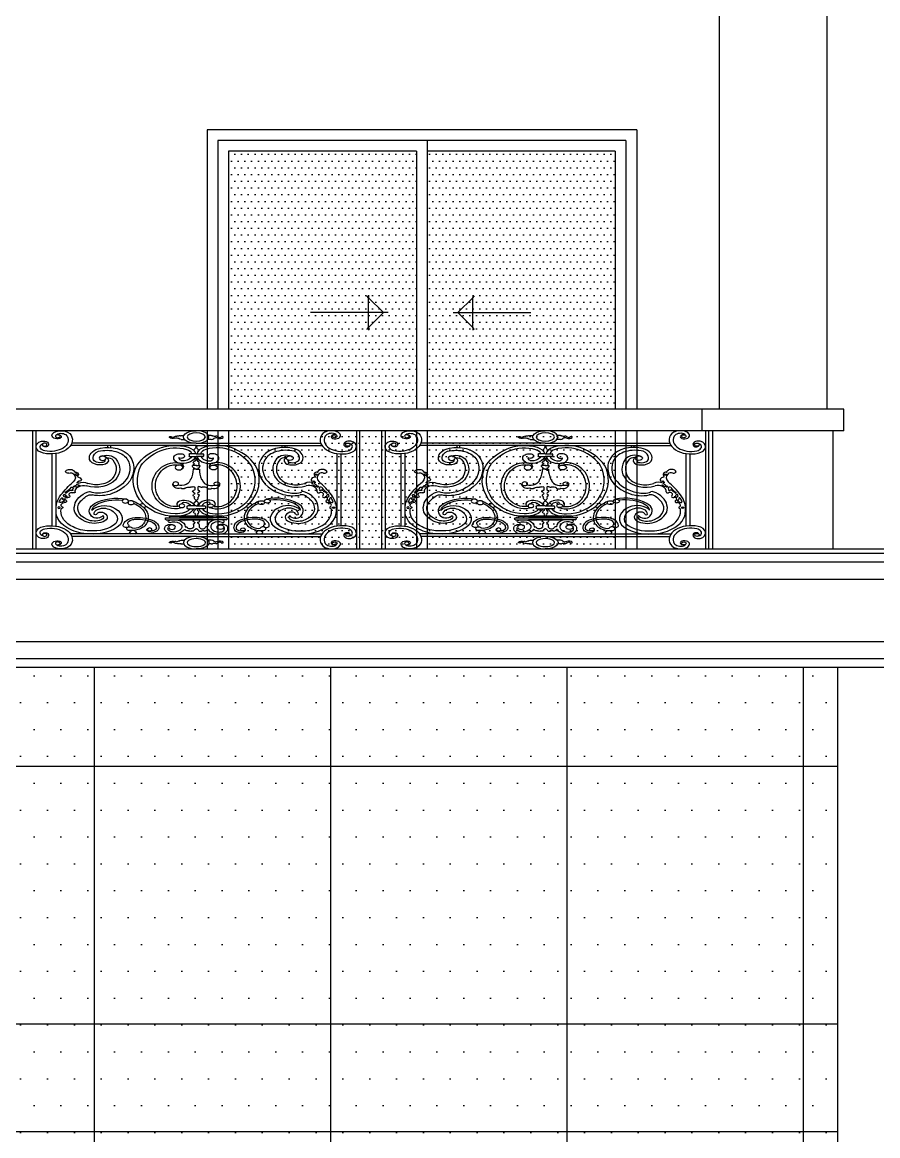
# Model space of a CAD drawing. Extents: x 185 to 567, y -69 to 170.
# Drawn here: x 310.02 to 314, y -44.82 to -39.64 of the extents above; entities that cross this region are included whole.
import ezdxf

# ---------------------------------------------------------------- set-up
doc = ezdxf.new("R2010")
doc.units = 0
doc.header["$LTSCALE"] = 0.25
doc.header["$MEASUREMENT"] = 0
doc.layers.get('0').update_dxf_attribs({"linetype": 'CONTINUOUS'})
for name, color, linetype in [('A-ELV 5', 51, 'CONTINUOUS'), ('A-ELV 6', 71, 'CONTINUOUS'), ('A-FerFroge', 156, 'CONTINUOUS'), ('A-GRC', 8, 'CONTINUOUS'), ('A-WIN', 3, 'CONTINUOUS'), ('A-WIN HAT', 125, 'CONTINUOUS')]:
    doc.layers.add(name, color=color, linetype=linetype)

# ---------------------------------------------------------------- blocks, each defined once
blk = doc.blocks.new('A$C50FD488D')
for p, q in [((0.2186, -0.0998), (0.2186, -0.6493)), ((1.1814, -0.0998), (1.1814, -0.6493)), ((0.209, -0.6483), (0.209, -0.1009)), ((0.6548, -0.123), (0.6628, -0.123)), ((0.7452, -0.123), (0.7372, -0.123)), ((1.191, -0.6483), (1.191, -0.1009)), ((0.7, -0.1578), (0.3264, -0.1578)), ((0.6548, -0.1403), (0.6647, -0.1403)), ((0.7, -0.1578), (1.0736, -0.1578)), ((0.7452, -0.1403), (0.7353, -0.1403)), ((0.7, -0.1694), (0.3225, -0.1694)), ((0.4338, -0.1694), (0.4338, -0.178)), ((0.4426, -0.1694), (0.4426, -0.1784)), ((0.7, -0.1694), (1.0775, -0.1694)), ((0.9574, -0.1694), (0.9574, -0.1784)), ((0.9662, -0.1694), (0.9662, -0.178)), ((0.2661, -0.2081), (0.2661, -0.5419)), ((0.2779, -0.2064), (0.2779, -0.5436)), ((0.6783, -0.2087), (0.6783, -0.2183)), ((0.7, -0.2072), (0.6798, -0.2072)), ((0.6798, -0.2197), (0.7, -0.2197)), ((0.7, -0.2072), (0.7202, -0.2072)), ((0.7202, -0.2197), (0.7, -0.2197)), ((0.7217, -0.2087), (0.7217, -0.2183)), ((1.1221, -0.2064), (1.1221, -0.5436)), ((1.1339, -0.2081), (1.1339, -0.5419)), ((0.7006, -0.2627), (0.6887, -0.2627)), ((0.6994, -0.2627), (0.7113, -0.2627)), ((0.5125, -0.2997), (0.5102, -0.2997)), ((0.5161, -0.2804), (0.5121, -0.2804)), ((0.7006, -0.2784), (0.6904, -0.2784)), ((0.695, -0.2742), (0.695, -0.2784)), ((0.6994, -0.2784), (0.7096, -0.2784)), ((0.705, -0.2742), (0.705, -0.2784)), ((0.8839, -0.2804), (0.8879, -0.2804)), ((0.8875, -0.2997), (0.8898, -0.2997)), ((0.6839, -0.3272), (0.6818, -0.3272)), ((0.7161, -0.3272), (0.7182, -0.3272)), ((0.6957, -0.3623), (0.6957, -0.3754)), ((0.7043, -0.3623), (0.7043, -0.3754)), ((0.6721, -0.4527), (0.6721, -0.4606)), ((0.7, -0.4498), (0.675, -0.4498)), ((0.675, -0.4635), (0.7, -0.4635)), ((0.7, -0.4498), (0.725, -0.4498)), ((0.725, -0.4635), (0.7, -0.4635)), ((0.7279, -0.4527), (0.7279, -0.4606)), ((0.6196, -0.4984), (0.7, -0.4984)), ((0.6196, -0.4984), (0.6196, -0.5051)), ((0.7, -0.4984), (0.6493, -0.4984)), ((0.7, -0.4984), (0.7507, -0.4984)), ((0.7804, -0.4984), (0.7, -0.4984)), ((0.7804, -0.4984), (0.7804, -0.5051)), ((0.6071, -0.508), (0.6071, -0.5113)), ((0.6101, -0.5051), (0.7, -0.5051)), ((0.6101, -0.5142), (0.7, -0.5142)), ((0.7, -0.5051), (0.6493, -0.5051)), ((0.7, -0.5142), (0.6493, -0.5142)), ((0.6904, -0.5142), (0.6904, -0.5216)), ((0.7, -0.5051), (0.7507, -0.5051)), ((0.7899, -0.5051), (0.7, -0.5051)), ((0.7, -0.5142), (0.7507, -0.5142)), ((0.7899, -0.5142), (0.7, -0.5142)), ((0.7096, -0.5142), (0.7096, -0.5216)), ((0.7929, -0.508), (0.7929, -0.5113)), ((0.6896, -0.5511), (0.6913, -0.5511)), ((0.6913, -0.5365), (0.6913, -0.5511)), ((0.7087, -0.5365), (0.7087, -0.5511)), ((0.7104, -0.5511), (0.7087, -0.5511)), ((0.7, -0.5806), (0.3225, -0.5806)), ((0.7, -0.5922), (0.3264, -0.5922)), ((0.7, -0.5806), (1.0775, -0.5806)), ((0.7, -0.5922), (1.0736, -0.5922)), ((0.6548, -0.6097), (0.6647, -0.6097)), ((0.6548, -0.627), (0.6628, -0.627)), ((0.7452, -0.6097), (0.7353, -0.6097)), ((0.7452, -0.627), (0.7372, -0.627))]:
    blk.add_line(p, q)
at = {"extrusion": (0, 0, -1)}
for centre, major_axis, ratio, start_param, end_param in [((0.2921, -0.1258), (-0.0261, 0), 0.986193, 0.359204, 1.773868), ((0.7, -0.1293), (-0.0381, 0), 0.770201, 4.712389, 7.853982), ((0.2823, -0.1222), (0.0157, 0), 0.986193, 1.044957, 3.500797), ((0.2921, -0.1258), (0.014, 0), 0.986193, 3.500797, 4.101526), ((0.2934, -0.1324), (0.0205, 0), 0.986193, 4.240292, 5.936586), ((0.2858, -0.128), (-0.00887, 0), 0.986193, 1.609909, 4.186549), ((0.2934, -0.1324), (-0.0326, 0), 0.986193, 1.693369, 2.794993), ((0.2625, -0.1436), (-0.0534, 0), 0.986193, 2.793121, 3.920657), ((0.2625, -0.1436), (-0.0655, 0), 0.986193, 2.793121, 3.920657), ((0.6222, -0.13), (-0.0028, 0), 0.986193, -0.347364, 2.45784), ((0.6295, -0.1254), (-0.0114, 0), 0.986193, 4.153001, 5.767627), ((0.6295, -0.1254), (-0.00588, 0), 0.986193, 3.689898, 5.767627), ((0.6391, -0.1312), (-0.00547, 0), 0.986193, 0.548305, 1.353902), ((0.6406, -0.1429), (0.00954, 0), 0.986193, 4.147409, 5.443922), ((0.64, -0.1359), (0.0103, 0), 0.986193, 4.517077, 4.873859), ((0.6413, -0.1028), (0.0235, 0), 0.986193, 1.128208, 1.558447), ((0.6548, -0.1317), (0.00879, 0), 0.986193, 4.310092, 4.712389), ((0.7, -0.1293), (-0.0273, 0.0003), 0.684091, 4.704331, 7.845923), ((0.2448, -0.173), (0.0261, 0), 0.986193, 2.925853, 4.340517), ((0.2516, -0.1742), (0.0205, 0), 0.986193, 1.904728, 3.601022), ((0.2448, -0.173), (0.014, 0), 0.986193, 3.739788, 4.340517), ((0.241, -0.1635), (0.0157, 0), 0.986193, 4.340517, 6.796357), ((0.2447, -0.165), (0.00696, 0), 0.986193, 3.141593, 9.424778), ((0.6371, -0.2594), (0.092, 0), 0.986193, 4.113809, 5.142554), ((0.645, -0.138), (-0.00206, 0.00206), 1, 1.523847, 1.779943), ((0.6548, -0.1317), (0.00879, 0), 0.986193, 1.570796, 2.558971), ((0.2516, -0.1742), (0.0326, 0), 0.986193, 1.904728, 3.006352), ((0.247, -0.1668), (0.00887, 0), 0.986193, 0.513172, 3.089812), ((0.2625, -0.1436), (-0.0655, 0), 0.986193, 3.920657, 5.048192), ((0.2625, -0.1436), (-0.0534, 0), 0.986193, 3.920657, 5.048192), ((0.4243, -0.2245), (0.045, 0), 0.986193, 3.136144, 4.437415), ((0.4243, -0.2245), (0.0343, 0), 0.986193, 3.117833, 4.149148), ((0.4308, -0.257), (-0.0667, 0), 0.986193, 1.189802, 2.81634), ((0.4353, -0.2481), (-0.0711, 0), 0.986193, 1.239292, 2.685863), ((0.683, -0.3257), (-0.1734, 0), 0.986193, 0.307207, 0.972216), ((0.683, -0.3257), (0.1621, 0), 0.986193, 3.544055, 4.113809), ((0.6371, -0.2594), (0.0807, 0), 0.986193, 4.113809, 5.142554), ((0.6588, -0.2128), (-0.0287, 0), 0.986193, 2.000961, 2.94312), ((0.6588, -0.2128), (-0.04, 0), 0.986193, 2.000961, 2.99964), ((0.7044, -0.1907), (0.0109, 0), 0.986193, 2.526413, 3.810715), ((0.6844, -0.1751), (-0.0145, 0), 0.986193, 2.72718, 3.810715), ((0.411, -0.2282), (0.0318, 0), 0.986193, 1.02315, 3.250179), ((0.411, -0.2282), (0.0212, 0), 0.986193, 1.359839, 3.277918), ((0.419, -0.2277), (0.0104, 0), 0.986193, 3.141593, 9.424778), ((0.4306, -0.2453), (0.0316, 0), 0.986193, 4.08399, 5.814843), ((0.4148, -0.2381), (-0.0213, 0), 0.986193, 1.766722, 4.073893), ((0.4306, -0.2453), (0.021, 0), 0.986193, -1.540418, -0.468342), ((0.3646, -0.2783), (-0.1056, 0), 0.986193, 2.67325, 3.643635), ((0.3935, -0.2713), (0.119, 0), 0.986193, -0.478494, 0.140238), ((0.6575, -0.2273), (0.0253, 0), 0.986193, 1.662425, 3.379143), ((0.6513, -0.2258), (-0.0189, 0), 0.986193, 0.23755, 1.917148), ((0.6618, -0.2272), (0.0138, 0), 0.986193, 1.325993, 3.162944), ((0.6541, -0.2182), (-0.0107, 0), 0.986193, 1.917148, 5.316293), ((0.6588, -0.2128), (0.04, 0), 0.986193, 0.177072, 1.662425), ((0.6588, -0.2128), (-0.0287, 0), 0.986193, 3.389621, 4.490786), ((0.6798, -0.2087), (0.00147, 0), 0.986193, 3.141593, 4.712389), ((0.6798, -0.2183), (0.00147, 0), 0.986193, 1.570796, 3.141593), ((0.6833, -0.2323), (0.0155, 0), 0.986193, -0.501731, 0.918989), ((0.4148, -0.2381), (0.0107, 0), 0.986193, -0.207114, 1.517375), ((0.3646, -0.2783), (0.0949, 0), 0.986193, -0.468342, 0.502042), ((0.3738, -0.2759), (-0.1269, 0), 0.986193, 2.81634, 3.559374), ((0.6372, -0.3587), (0, 0.1102), 0.634622, -1.455899, 0.198074), ((0.6441, -0.2665), (-0.0174, 0), 0.986193, 1.67343, 3.999532), ((0.7013, -0.2633), (-0.0127, 0), 0.986193, -1.050198, 0.054521), ((0.6956, -0.2483), (0.00484, 0), 0.986193, 2.222604, 4.060581), ((0.6951, -0.2595), (0.00403, 0), 0.986193, 2.222604, 4.060581), ((0.691, -0.2542), (0.00273, 0), 0.986193, -0.918989, 0.918989), ((0.3143, -0.2907), (-0.0071, 0), 0.986193, 4.239124, 6.908824), ((0.3209, -0.2953), (0.0152, 0), 0.986193, 3.767232, 5.474069), ((0.3224, -0.3063), (-0.0107, 0), 0.986193, 1.097531, 2.553849), ((0.3036, -0.3187), (0.0334, 0), 0.986193, -0.587743, 0.619356), ((0.2998, -0.3171), (0.0457, 0), 0.986193, -0.809116, -0.712984), ((0.3358, -0.2921), (0.00146, 0), 0.986193, 1.387681, 3.665061), ((0.3315, -0.2897), (-0.00351, 0), 0.986193, 2.51217, 3.665061), ((0.3376, -0.3017), (-0.00841, 0), 0.986193, 1.387681, 2.785357), ((0.332, -0.3037), (-0.0144, 0), 0.986193, 2.785357, 3.792328), ((0.3821, -0.2825), (0.1293, 0), 0.986193, 0.040903, 1.04538), ((0.6364, -0.3304), (0, 0.168), 0.749863, 2.987054, 5.054443), ((0.5118, -0.2802), (0.1786, 0), 0.986193, -0.010351, 0.269948), ((0.3445, -0.3136), (0.00147, 0), 0.986193, 1.906583, 3.426498), ((0.3456, -0.3139), (-0.00182, 0.00182), 1, 5.778964, 6.141834), ((0.3386, -0.3303), (0.0165, 0), 0.986193, -1.23501, -0.133651), ((0.3487, -0.3289), (-0.00629, 0), 0.986193, 3.007942, 4.929364), ((0.3985, -0.2966), (0.0669, 0), 0.986193, 0.502042, 2.015089), ((0.4005, -0.2989), (0.0534, 0), 0.986193, 0.481174, 2.075535), ((0.3828, -0.2799), (-0.117, 0), 0.986193, 3.559374, 4.361123), ((0.6534, -0.327), (0.0285, 0), 0.986193, 0.005829, 1.918893), ((0.6936, -0.5929), (-0.4456, 0), 0.986193, 0.456975, 0.619356), ((0.2462, -0.3282), (0.0854, 0), 0.986193, 0.444529, 0.783696), ((0.3269, -0.3661), (-0.00411, 0), 0.986193, 0.444529, 3.917405), ((0.3359, -0.3583), (0.00328, 0), 0.986193, 1.056125, 3.391753), ((0.3327, -0.3493), (-0.0083, 0), 0.986193, 3.078791, 4.711877), ((0.3629, -0.3816), (-0.0264, 0), 0.986193, -0.122631, 0.984654), ((0.341, -0.3672), (-0.00708, 0), 0.986193, 1.056125, 1.960136), ((0.3461, -0.3481), (0.00514, 0), 0.986193, 1.224743, 3.000432), ((0.3437, -0.3407), (0.00156, 0), 0.986193, 2.393715, 4.557851), ((0.3389, -0.3451), (-0.00499, 0), 0.986193, 2.393715, 2.865382), ((0.3431, -0.3375), (0.00181, 0), 0.986193, -0.253663, 1.416259), ((0.3451, -0.3434), (-0.00147, 0), 0.986193, 4.095125, 6.006974), ((0.3617, -0.373), (-0.0219, 0), 0.986193, 0.60362, 0.944428), ((0.3466, -0.3366), (-0.00175, 0), 0.986193, -0.253663, 2.002078), ((0.36, -0.3641), (0.0243, 0), 0.986193, 4.095125, 5.362212), ((0.3483, -0.3542), (-0.00144, 0), 0.986193, 1.218517, 4.325141), ((0.3617, -0.373), (0.0189, 0), 0.986193, 3.923198, 5.156681), ((0.6372, -0.3581), (0, 0.1052), 0.664345, 2.792693, 4.826957), ((0.6481, -0.3501), (-0.0189, 0), 0.986193, 4.424307, 6.467477), ((0.6382, -0.3467), (0.00867, 0), 0.986193, 3.141593, 9.424778), ((0.6777, -0.3759), (0.014, 0), 0.986193, 3.787884, 5.054616), ((0.6841, -0.3565), (-0.0067, 0), 0.986193, 3.987504, 4.964118), ((0.6917, -0.365), (-0.00484, 0), 0.986193, 0.845912, 2.529622), ((0.4242, -0.4623), (0.1454, 0), 0.986193, 3.070847, 3.598568), ((0.3086, -0.4016), (-0.00766, 0), 0.986193, -0.544841, 0.757911), ((0.3031, -0.4013), (-0.00496, 0), 0.986193, 1.545099, 3.312198), ((0.3085, -0.3882), (-0.00191, 0), 0.986193, 3.7565, 6.59316), ((0.3271, -0.4011), (0.0209, 0), 0.986193, 3.756501, 4.081862), ((0.3066, -0.3735), (0.0138, 0), 0.986193, 0.400155, 0.940269), ((0.3302, -0.3967), (-0.0121, 0), 0.986193, -0.557759, 0.436551), ((0.3256, -0.3946), (0.00706, 0), 0.986193, 3.578144, 5.326019), ((0.3231, -0.3804), (-0.00404, 0), 0.986193, 0.400155, 2.512824), ((0.3279, -0.3769), (0.00194, 0), 0.986193, -0.597423, 2.512824), ((0.3343, -0.3726), (-0.00575, 0), 0.986193, -0.597423, 0.701205), ((0.3323, -0.3853), (0.00445, 0), 0.986193, -0.122631, 2.184426), ((0.4137, -0.4531), (-0.0791, 0), 0.986193, 0.094175, 1.069333), ((0.4591, -0.4875), (0.1219, 0), 0.986193, 3.626248, 3.961743), ((0.3793, -0.3901), (0.00656, 0), 0.986193, 4.127294, 5.247131), ((0.3829, -0.4142), (-0.0164, 0), 0.986193, 1.131987, 1.889406), ((0.4068, -0.3443), (0.0474, 0), 0.986193, 1.219531, 2.105538), ((0.4107, -0.3311), (-0.0723, 0), 0.986193, 4.186973, 5.030999), ((0.6599, -0.3629), (-0.00819, 0), 0.986193, 3.762001, 5.60071), ((0.6934, -0.3825), (0.00433, 0), 0.986193, 1.875147, 4.408038), ((0.6963, -0.4005), (-0.00587, 0), 0.986193, -0.780965, 0.780965), ((0.6904, -0.3729), (-0.00589, 0), 0.986193, 3.583441, 4.408038), ((0.6906, -0.3915), (0.00524, 0), 0.986193, -1.266445, 1.266445), ((0.4249, -0.4637), (-0.1398, 0), 0.986193, 0.223137, 0.363351), ((0.2922, -0.4288), (-0.00571, 0), 0.986193, 3.508652, 5.408534), ((0.3069, -0.4463), (0.0127, 0), 0.986193, 2.444401, 4.409658), ((0.2968, -0.4152), (-0.00258, 0), 0.986193, 0.190764, 3.677531), ((0.3022, -0.4326), (-0.00495, 0), 0.986193, 0.367059, 1.782679), ((0.3022, -0.4183), (-0.00375, 0), 0.986193, -1.206139, 0.535939), ((0.2993, -0.4259), (-0.00441, 0), 0.986193, 1.935454, 3.61259), ((0.3074, -0.4023), (-0.00629, 0), 0.986193, 3.685922, 5.738345), ((0.3044, -0.4283), (-0.00631, 0), 0.986193, 2.192956, 4.91313), ((0.3122, -0.4176), (0.00705, 0), 0.986193, 2.192956, 4.9735), ((0.3112, -0.4027), (0.00326, 0), 0.986193, 1.079241, 3.312198), ((0.3154, -0.4058), (-0.00536, 0), 0.986193, 2.583833, 4.9735), ((0.4093, -0.4607), (0.0653, 0), 0.986193, 2.176291, 3.613177), ((0.46, -0.5116), (-0.0986, 0), 0.986193, 0.847252, 1.876614), ((0.46, -0.5116), (-0.091, 0), 0.986193, 0.847252, 1.775558), ((0.4869, -0.4275), (0.00925, 0), 0.986193, 3.141593, 9.424778), ((0.5044, -0.435), (0.00925, 0), 0.986193, 3.141593, 9.424778), ((0.46, -0.5116), (0.0986, 0), 0.986193, -1.051426, -0.604473), ((0.6613, -0.4415), (-0.0187, 0), 0.986193, -0.611101, 1.440214), ((0.6625, -0.4377), (0.00464, 0), 0.986193, 1.87872, 4.710272), ((0.6629, -0.4536), (0.031, 0), 0.986193, 4.581806, 6.159658), ((0.6628, -0.4536), (0.0208, 0), 0.986193, 4.699759, 6.096997), ((0.6868, -0.4098), (0.00756, 0), 0.986193, -0.780965, -0.059676), ((0.7035, -0.4388), (-0.0108, 0), 0.986193, -0.769176, 0.965496), ((0.706, -0.4126), (0.0121, 0), 0.986193, 2.301082, 3.417667), ((0.6942, -0.4256), (0.0055, 0), 0.986193, -0.84051, 0.965496), ((0.2876, -0.4578), (0.0038, 0), 0.986193, 3.141593, 9.424778), ((0.3217, -0.4709), (0.028, 0), 0.986193, 3.087824, 3.501086), ((0.2959, -0.4577), (0.00362, 0), 0.986193, -1.200664, 1.691177), ((0.4093, -0.4607), (0.0759, 0), 0.986193, 2.176291, 3.342001), ((0.4259, -0.4735), (-0.0471, 0), 0.986193, -0.551208, 0.847252), ((0.4259, -0.4735), (0.0395, 0), 0.986193, 3.247905, 3.988844), ((0.4246, -0.4926), (-0.0447, 0), 0.986193, 0.555033, 2.128552), ((0.4208, -0.4878), (-0.0279, 0), 0.986193, 0.006108, 1.81447), ((0.4116, -0.5096), (-0.0517, 0), 0.986193, 1.883649, 3.597263), ((0.4116, -0.5096), (0.0662, 0), 0.986193, -0.984044, 0.45567), ((0.46, -0.5116), (0.091, 0), 0.986193, -0.95037, -0.604473), ((0.5419, -0.4474), (-0.00969, 0), 0.986193, 0.203134, 1.344916), ((0.4724, -0.5031), (-0.0759, 0), 0.986193, 2.537119, 3.56788), ((0.4724, -0.5031), (0.0836, 0), 0.986193, -0.604473, 0.213243), ((0.5419, -0.4474), (0.00969, 0), 0.986193, 0.579329, 1.596479), ((0.6447, -0.4482), (0.0501, 0), 0.986193, 0.31332, 1.348449), ((0.6504, -0.4512), (0.0333, 0), 0.986193, 0.38402, 1.030313), ((0.675, -0.4527), (0.00294, 0), 0.986193, 3.141593, 4.712389), ((0.675, -0.4606), (-0.00294, 0), 0.986193, 4.712389, 6.283185), ((0.689, -0.4676), (0.0079, 0), 0.986193, -0.546224, 0.81588), ((0.6938, -0.4481), (0.00262, 0), 0.986193, -0.769176, 0.769176), ((0.3853, -0.4756), (0.1062, 0), 0.986193, 2.22596, 3.172079), ((0.3854, -0.4756), (0.0917, 0), 0.986193, 2.216856, 3.176603), ((0.4021, -0.4879), (-0.0193, 0), 0.986193, 3.502327, 5.731977), ((0.3972, -0.4873), (0.00434, 0), 0.986193, -0.037495, 3.068222), ((0.4143, -0.4918), (0.0135, 0), 0.986193, 3.494217, 5.041103), ((0.4067, -0.5019), (0.0153, 0), 0.986193, -0.500246, 1.018559), ((0.4067, -0.5019), (-0.026, 0), 0.986193, 2.049556, 4.160152), ((0.6997, -0.4788), (-0.00775, 0), 0.986193, -0.81588, 0.81588), ((0.6877, -0.4914), (0.00973, 0), 0.986193, -0.81588, 0.81588), ((0.3943, -0.4821), (0.0496, 0), 0.986193, 1.018559, 2.176291), ((0.3943, -0.4821), (0.0389, 0), 0.986193, 1.018559, 2.176291), ((0.3915, -0.4865), (-0.081, 0), 0.986193, 3.748469, 4.870759), ((0.5195, -0.5424), (-0.0388, 0), 0.986193, -0.010266, 1.508225), ((0.5144, -0.5326), (-0.02, 0), 0.986193, -0.153938, 1.183318), ((0.5198, -0.5432), (-0.0319, 0), 0.986193, 1.15152, 1.500262), ((0.5243, -0.5808), (-0.0781, 0), 0.986193, 1.477321, 2.262749), ((0.5243, -0.5808), (-0.0704, 0), 0.986193, 1.477321, 2.262749), ((0.4992, -0.5119), (-0.0556, 0), 0.986193, 3.300043, 4.143488), ((0.4992, -0.5119), (-0.0479, 0), 0.986193, 3.629804, 4.033873), ((0.5501, -0.55), (0.0298, 0), 0.986193, -0.875887, -0.023874), ((0.5501, -0.55), (-0.0375, 0), 0.986193, 2.265705, 3.10214), ((0.6101, -0.508), (0.00294, 0), 0.986193, 3.141593, 4.712389), ((0.6101, -0.5113), (-0.00294, 0), 0.986193, 4.712389, 6.283185), ((0.6209, -0.5218), (-0.00525, 0), 0.986193, 4.527174, 6.98995), ((0.6335, -0.5468), (0.0332, 0), 0.986193, 4.187766, 6.285251), ((0.6335, -0.5468), (-0.0233, 0), 0.986193, 1.046173, 3.586786), ((0.695, -0.5214), (0.00463, 0), 0.986193, 1.620238, 3.108149), ((0.6976, -0.5357), (-0.00637, 0), 0.986193, -0.119702, 1.112412), ((0.6938, -0.528), (-0.00233, 0), 0.986193, 2.029181, 4.254004), ((0.2516, -0.5758), (-0.0326, 0), 0.986193, 0.13524, 1.236864), ((0.2516, -0.5758), (0.0205, 0), 0.986193, 2.682163, 4.378457), ((0.2625, -0.6064), (0.0655, 0), 0.986193, 4.376586, 5.504121), ((0.2625, -0.6064), (0.0534, 0), 0.986193, 4.376586, 5.504121), ((0.2625, -0.6064), (-0.0655, 0), 0.986193, 2.362528, 3.490064), ((0.3775, -0.4944), (-0.0865, 0), 0.986193, 4.712389, 5.430246), ((0.3775, -0.4944), (-0.072, 0), 0.986193, 4.695569, 5.430246), ((0.3915, -0.4868), (0.0953, 0), 0.986193, 0.581027, 1.717764), ((0.4892, -0.5422), (-0.00856, 0), 0.986193, 2.258777, 6.210372), ((0.4995, -0.5557), (-0.00856, 0), 0.986193, -1.220497, 2.8792), ((0.5067, -0.5257), (0.0397, 0), 0.986193, 0.971295, 1.828835), ((0.4978, -0.5619), (0.0086, 0), 0.986193, 0.273969, 1.011735), ((0.5138, -0.5305), (-0.0241, 0), 0.986193, 4.01445, 4.96415), ((0.5225, -0.5619), (-0.0086, 0), 0.986193, -1.011735, -0.273969), ((0.5604, -0.5612), (0.00859, 0), 0.986193, 2.449744, 4.261139), ((0.56, -0.5594), (0.00684, 0), 0.986193, 3.141593, 9.424778), ((0.5677, -0.5552), (-0.0181, 0), 0.986193, 4.232351, 5.591336), ((0.5677, -0.5552), (0.0104, 0), 0.986193, 1.090758, 1.92466), ((0.566, -0.5518), (-0.0143, 0), 0.986193, 2.957403, 4.232351), ((0.566, -0.5518), (0.0219, 0), 0.986193, -0.154706, 1.090758), ((0.6303, -0.5559), (0.0253, 0), 0.986193, 1.521268, 3.60072), ((0.6223, -0.5518), (-0.0163, 0), 0.986193, 0.44789, 2.354725), ((0.6309, -0.5559), (0.0159, 0), 0.986193, 1.544729, 3.589483), ((0.6306, -0.5454), (-0.0265, 0), 0.986193, 3.586786, 4.686322), ((0.6319, -0.5465), (0.0348, 0), 0.986193, 0.432203, 1.57951), ((0.6335, -0.5468), (0.0233, 0.0233), 1, 1.165751, 1.225211), ((0.6629, -0.5649), (0.00605, 0), 0.986193, -1.339211, -0.50515), ((0.6682, -0.5516), (-0.00509, 0), 0.986193, 1.277223, 2.908786), ((0.675, -0.5583), (0.00781, 0), 0.986193, 1.353928, 2.636442), ((0.6815, -0.5485), (0.00856, 0), 0.986193, 0.31267, 2.908786), ((0.6789, -0.5753), (0.00989, 0), 0.986193, 4.495521, 5.311814), ((0.6873, -0.5607), (-0.00726, 0), 0.986193, 3.205723, 5.116798), ((0.6979, -0.5614), (0.00336, 0), 0.986193, 3.205723, 4.562542), ((0.6971, -0.5559), (-0.00221, 0), 0.986193, 3.148587, 4.562542), ((0.7005, -0.5558), (0.000869, 0.000869), 1, 3.843332, 5.068991), ((0.2448, -0.577), (-0.0261, 0), 0.986193, -1.198924, 0.21574), ((0.2448, -0.577), (-0.014, 0), 0.986193, -1.198924, -0.598195), ((0.241, -0.5865), (-0.0157, 0), 0.986193, 2.628421, 5.084261), ((0.2447, -0.585), (0.00696, 0), 0.986193, 3.141593, 9.424778), ((0.247, -0.5832), (-0.00887, 0), 0.986193, 0.05178, 2.628421), ((0.2625, -0.6064), (0.0534, 0), 0.986193, -0.779064, 0.348471), ((0.5049, -0.5732), (0.00492, 0), 0.986193, 2.129858, 4.153328), ((0.5001, -0.5809), (-0.00425, 0), 0.986193, 2.129858, 3.088852), ((0.5201, -0.5809), (-0.00425, 0), 0.986193, 0.05274, 1.011735), ((0.5153, -0.5732), (-0.00492, 0), 0.986193, 2.129858, 4.153328), ((0.7, -0.6207), (-0.0381, 0), 0.770201, 7.853982, 10.995574), ((0.2823, -0.6278), (-0.0157, 0), 0.986193, -0.359204, 2.096636), ((0.2921, -0.6242), (0.0261, 0), 0.986193, 1.367724, 2.782388), ((0.284, -0.6242), (0.00696, 0), 0.986193, 3.141593, 9.424778), ((0.2921, -0.6242), (-0.014, 0), 0.986193, -0.959933, -0.359204), ((0.2934, -0.6176), (-0.0205, 0), 0.986193, 3.488192, 5.184486), ((0.2858, -0.622), (0.00887, 0), 0.986193, -1.044957, 1.531684), ((0.2934, -0.6176), (0.0326, 0), 0.986193, 0.3466, 1.448224), ((0.6222, -0.62), (0.0028, 0), 0.986193, 0.683753, 3.488957), ((0.6295, -0.6246), (0.0114, 0), 0.986193, 3.657151, 5.271777), ((0.6295, -0.6246), (0.00588, 0), 0.986193, 3.657151, 5.73488), ((0.6391, -0.6188), (0.00547, 0), 0.986193, 1.78769, 2.593288), ((0.6406, -0.6071), (0.00954, 0), 0.986193, 0.839263, 2.135776), ((0.64, -0.6141), (0.0103, 0), 0.986193, 1.409326, 1.766108), ((0.6413, -0.6472), (0.0235, 0), 0.986193, -1.558447, -1.128208), ((0.645, -0.612), (0.00206, 0.00206), 1, 1.36165, 1.617745), ((0.6548, -0.6183), (-0.00879, 0), 0.986193, 0.582622, 1.570796), ((0.6548, -0.6183), (0.00879, 0), 0.986193, 1.570796, 1.973093), ((0.7, -0.6207), (-0.0273, 0.0003), 0.684091, 1.562738, 4.704331)]:
    blk.add_ellipse(centre, major_axis=major_axis, ratio=ratio, start_param=start_param, end_param=end_param, dxfattribs=at)
for centre, major_axis, ratio, start_param, end_param in [((0.7, -0.1293), (0.0381, 0), 0.770201, 4.712389, 7.853982), ((1.1079, -0.1258), (0.0261, 0), 0.986193, 0.359204, 1.773868), ((0.7, -0.1293), (0.0273, 0.0003), 0.684091, 4.704331, 7.845923), ((0.7452, -0.1317), (-0.00879, 0), 0.986193, 4.310092, 4.712389), ((0.7587, -0.1028), (-0.0235, 0), 0.986193, 1.128208, 1.558447), ((0.7594, -0.1429), (-0.00954, 0), 0.986193, 4.147409, 5.443922), ((0.76, -0.1359), (-0.0103, 0), 0.986193, 4.517077, 4.873859), ((0.7609, -0.1312), (0.00547, 0), 0.986193, 0.548305, 1.353902), ((0.7705, -0.1254), (0.0114, 0), 0.986193, 4.153001, 5.767627), ((0.7705, -0.1254), (0.00588, 0), 0.986193, 3.689898, 5.767627), ((0.7778, -0.13), (0.0028, 0), 0.986193, -0.347364, 2.45784), ((1.1375, -0.1436), (0.0655, 0), 0.986193, 2.793121, 3.920657), ((1.1066, -0.1324), (0.0326, 0), 0.986193, 1.693369, 2.794993), ((1.1375, -0.1436), (0.0534, 0), 0.986193, 2.793121, 3.920657), ((1.1066, -0.1324), (-0.0205, 0), 0.986193, 4.240292, 5.936586), ((1.1142, -0.128), (0.00887, 0), 0.986193, 1.609909, 4.186549), ((1.1177, -0.1222), (-0.0157, 0), 0.986193, 1.044957, 3.500797), ((1.1079, -0.1258), (-0.014, 0), 0.986193, 3.500797, 4.101526), ((0.7629, -0.2594), (-0.092, 0), 0.986193, 4.113809, 5.142554), ((0.7452, -0.1317), (-0.00879, 0), 0.986193, 1.570796, 2.558971), ((0.755, -0.138), (0.00206, 0.00206), 1, 1.523847, 1.779943), ((1.159, -0.1635), (-0.0157, 0), 0.986193, 4.340517, 6.796357), ((1.1553, -0.165), (-0.00696, 0), 0.986193, 3.141593, 9.424778), ((1.1484, -0.1742), (-0.0205, 0), 0.986193, 1.904728, 3.601022), ((1.1552, -0.173), (-0.014, 0), 0.986193, 3.739788, 4.340517), ((1.1552, -0.173), (-0.0261, 0), 0.986193, 2.925853, 4.340517), ((0.7156, -0.1751), (0.0145, 0), 0.986193, 2.72718, 3.810715), ((0.7412, -0.2128), (0.04, 0), 0.986193, 2.000961, 2.99964), ((0.6956, -0.1907), (-0.0109, 0), 0.986193, 2.526413, 3.810715), ((0.7412, -0.2128), (0.0287, 0), 0.986193, 2.000961, 2.94312), ((0.7629, -0.2594), (-0.0807, 0), 0.986193, 4.113809, 5.142554), ((0.717, -0.3257), (-0.1621, 0), 0.986193, 3.544055, 4.113809), ((0.717, -0.3257), (0.1734, 0), 0.986193, 0.307207, 0.972216), ((0.9647, -0.2481), (0.0711, 0), 0.986193, 1.239292, 2.685863), ((0.9692, -0.257), (0.0667, 0), 0.986193, 1.189802, 2.81634), ((0.9757, -0.2245), (-0.045, 0), 0.986193, 3.136144, 4.437415), ((0.9757, -0.2245), (-0.0343, 0), 0.986193, 3.117833, 4.149148), ((1.1375, -0.1436), (0.0655, 0), 0.986193, 3.920657, 5.048192), ((1.1375, -0.1436), (0.0534, 0), 0.986193, 3.920657, 5.048192), ((1.153, -0.1668), (-0.00887, 0), 0.986193, 0.513172, 3.089812), ((1.1484, -0.1742), (-0.0326, 0), 0.986193, 1.904728, 3.006352), ((0.7167, -0.2323), (-0.0155, 0), 0.986193, -0.501731, 0.918989), ((0.7412, -0.2128), (-0.04, 0), 0.986193, 0.177072, 1.662425), ((0.7412, -0.2128), (0.0287, 0), 0.986193, 3.389621, 4.490786), ((0.7202, -0.2087), (-0.00147, 0), 0.986193, 3.141593, 4.712389), ((0.7202, -0.2183), (-0.00147, 0), 0.986193, 1.570796, 3.141593), ((0.7459, -0.2182), (0.0107, 0), 0.986193, 1.917148, 5.316293), ((0.7382, -0.2272), (-0.0138, 0), 0.986193, 1.325993, 3.162944), ((0.7487, -0.2258), (0.0189, 0), 0.986193, 0.23755, 1.917148), ((0.7425, -0.2273), (-0.0253, 0), 0.986193, 1.662425, 3.379143), ((1.0065, -0.2713), (-0.119, 0), 0.986193, -0.478494, 0.140238), ((1.0354, -0.2783), (0.1056, 0), 0.986193, 2.67325, 3.643635), ((0.9694, -0.2453), (-0.0316, 0), 0.986193, 4.08399, 5.814843), ((0.9694, -0.2453), (-0.021, 0), 0.986193, -1.540418, -0.468342), ((0.9852, -0.2381), (0.0213, 0), 0.986193, 1.766722, 4.073893), ((0.981, -0.2277), (-0.0104, 0), 0.986193, 3.141593, 9.424778), ((0.989, -0.2282), (-0.0318, 0), 0.986193, 1.02315, 3.250179), ((0.989, -0.2282), (-0.0212, 0), 0.986193, 1.359839, 3.277918), ((0.6987, -0.2633), (0.0127, 0), 0.986193, -1.050198, 0.054521), ((0.709, -0.2542), (-0.00273, 0), 0.986193, -0.918989, 0.918989), ((0.7044, -0.2483), (-0.00484, 0), 0.986193, 2.222604, 4.060581), ((0.7049, -0.2595), (-0.00403, 0), 0.986193, 2.222604, 4.060581), ((0.7559, -0.2665), (0.0174, 0), 0.986193, 1.67343, 3.999532), ((0.7628, -0.3587), (0, 0.1102), 0.634622, -1.455899, 0.198074), ((1.0262, -0.2759), (0.1269, 0), 0.986193, 2.81634, 3.559374), ((1.0354, -0.2783), (-0.0949, 0), 0.986193, -0.468342, 0.502042), ((0.9852, -0.2381), (-0.0107, 0), 0.986193, -0.207114, 1.517375), ((0.8882, -0.2802), (-0.1786, 0), 0.986193, -0.010351, 0.269948), ((0.7636, -0.3304), (0, 0.168), 0.749863, 2.987054, 5.054443), ((1.0179, -0.2825), (-0.1293, 0), 0.986193, 0.040903, 1.04538), ((1.068, -0.3037), (0.0144, 0), 0.986193, 2.785357, 3.792328), ((1.0624, -0.3017), (0.00841, 0), 0.986193, 1.387681, 2.785357), ((1.0964, -0.3187), (-0.0334, 0), 0.986193, -0.587743, 0.619356), ((1.0642, -0.2921), (-0.00146, 0), 0.986193, 1.387681, 3.665061), ((1.0685, -0.2897), (0.00351, 0), 0.986193, 2.51217, 3.665061), ((1.1002, -0.3171), (-0.0457, 0), 0.986193, -0.809116, -0.712984), ((1.0791, -0.2953), (-0.0152, 0), 0.986193, 3.767232, 5.474069), ((1.0776, -0.3063), (0.0107, 0), 0.986193, 1.097531, 2.553849), ((1.0857, -0.2907), (0.0071, 0), 0.986193, 4.239124, 6.908824), ((0.7466, -0.327), (-0.0285, 0), 0.986193, 0.005829, 1.918893), ((1.0172, -0.2799), (0.117, 0), 0.986193, 3.559374, 4.361123), ((1.0015, -0.2966), (-0.0669, 0), 0.986193, 0.502042, 2.015089), ((0.9995, -0.2989), (-0.0534, 0), 0.986193, 0.481174, 2.075535), ((1.0513, -0.3289), (0.00629, 0), 0.986193, 3.007942, 4.929364), ((1.0614, -0.3303), (-0.0165, 0), 0.986193, -1.23501, -0.133651), ((1.0555, -0.3136), (-0.00147, 0), 0.986193, 1.906583, 3.426498), ((1.0544, -0.3139), (0.00182, 0.00182), 1, 5.778964, 6.141834), ((0.7083, -0.365), (0.00484, 0), 0.986193, 0.845912, 2.529622), ((0.7159, -0.3565), (0.0067, 0), 0.986193, 3.987504, 4.964118), ((0.7223, -0.3759), (-0.014, 0), 0.986193, 3.787884, 5.054616), ((0.7628, -0.3581), (0, 0.1052), 0.664345, 2.792693, 4.826957), ((0.7519, -0.3501), (0.0189, 0), 0.986193, 4.424307, 6.467477), ((0.7618, -0.3467), (-0.00867, 0), 0.986193, 3.141593, 9.424778), ((1.04, -0.3641), (-0.0243, 0), 0.986193, 4.095125, 5.362212), ((1.0383, -0.373), (-0.0189, 0), 0.986193, 3.923198, 5.156681), ((1.0517, -0.3542), (0.00144, 0), 0.986193, 1.218517, 4.325141), ((1.0383, -0.373), (0.0219, 0), 0.986193, 0.60362, 0.944428), ((1.0371, -0.3816), (0.0264, 0), 0.986193, -0.122631, 0.984654), ((1.0539, -0.3481), (-0.00514, 0), 0.986193, 1.224743, 3.000432), ((1.0534, -0.3366), (0.00175, 0), 0.986193, -0.253663, 2.002078), ((1.0549, -0.3434), (0.00147, 0), 0.986193, 4.095125, 6.006974), ((1.0569, -0.3375), (-0.00181, 0), 0.986193, -0.253663, 1.416259), ((1.0611, -0.3451), (0.00499, 0), 0.986193, 2.393715, 2.865382), ((1.059, -0.3672), (0.00708, 0), 0.986193, 1.056125, 1.960136), ((1.0563, -0.3407), (-0.00156, 0), 0.986193, 2.393715, 4.557851), ((1.0673, -0.3493), (0.0083, 0), 0.986193, 3.078791, 4.711877), ((1.0641, -0.3583), (-0.00328, 0), 0.986193, 1.056125, 3.391753), ((1.0731, -0.3661), (0.00411, 0), 0.986193, 0.444529, 3.917405), ((0.7064, -0.5929), (0.4456, 0), 0.986193, 0.456975, 0.619356), ((1.1538, -0.3282), (-0.0854, 0), 0.986193, 0.444529, 0.783696), ((0.7094, -0.3915), (-0.00524, 0), 0.986193, -1.266445, 1.266445), ((0.7096, -0.3729), (0.00589, 0), 0.986193, 3.583441, 4.408038), ((0.7066, -0.3825), (-0.00433, 0), 0.986193, 1.875147, 4.408038), ((0.7037, -0.4005), (0.00587, 0), 0.986193, -0.780965, 0.780965), ((0.7401, -0.3629), (0.00819, 0), 0.986193, 3.762001, 5.60071), ((0.9893, -0.3311), (0.0723, 0), 0.986193, 4.186973, 5.030999), ((0.9932, -0.3443), (-0.0474, 0), 0.986193, 1.219531, 2.105538), ((1.0171, -0.4142), (0.0164, 0), 0.986193, 1.131987, 1.889406), ((1.0207, -0.3901), (-0.00656, 0), 0.986193, 4.127294, 5.247131), ((0.9409, -0.4875), (-0.1219, 0), 0.986193, 3.626248, 3.961743), ((0.9863, -0.4531), (0.0791, 0), 0.986193, 0.094175, 1.069333), ((1.0677, -0.3853), (-0.00445, 0), 0.986193, -0.122631, 2.184426), ((1.0721, -0.3769), (-0.00194, 0), 0.986193, -0.597423, 2.512824), ((1.0657, -0.3726), (0.00575, 0), 0.986193, -0.597423, 0.701205), ((1.0744, -0.3946), (-0.00706, 0), 0.986193, 3.578144, 5.326019), ((1.0769, -0.3804), (0.00404, 0), 0.986193, 0.400155, 2.512824), ((1.0698, -0.3967), (0.0121, 0), 0.986193, -0.557759, 0.436551), ((1.0934, -0.3735), (-0.0138, 0), 0.986193, 0.400155, 0.940269), ((1.0729, -0.4011), (-0.0209, 0), 0.986193, 3.756501, 4.081862), ((1.0915, -0.3882), (0.00191, 0), 0.986193, 3.7565, 6.59316), ((1.0969, -0.4013), (0.00496, 0), 0.986193, 1.545099, 3.312198), ((1.0914, -0.4016), (0.00766, 0), 0.986193, -0.544841, 0.757911), ((0.9758, -0.4623), (-0.1454, 0), 0.986193, 3.070847, 3.598568), ((0.7058, -0.4256), (-0.0055, 0), 0.986193, -0.84051, 0.965496), ((0.694, -0.4126), (-0.0121, 0), 0.986193, 2.301082, 3.417667), ((0.6965, -0.4388), (0.0108, 0), 0.986193, -0.769176, 0.965496), ((0.7132, -0.4098), (-0.00756, 0), 0.986193, -0.780965, -0.059676), ((0.7371, -0.4536), (-0.031, 0), 0.986193, 4.581806, 6.159658), ((0.7372, -0.4536), (-0.0208, 0), 0.986193, 4.699759, 6.096997), ((0.7375, -0.4377), (-0.00464, 0), 0.986193, 1.87872, 4.710272), ((0.7387, -0.4415), (0.0187, 0), 0.986193, -0.611101, 1.440214), ((0.94, -0.5116), (-0.0986, 0), 0.986193, -1.051426, -0.604473), ((0.8956, -0.435), (-0.00925, 0), 0.986193, 3.141593, 9.424778), ((0.9131, -0.4275), (-0.00925, 0), 0.986193, 3.141593, 9.424778), ((0.94, -0.5116), (0.0986, 0), 0.986193, 0.847252, 1.876614), ((0.94, -0.5116), (0.091, 0), 0.986193, 0.847252, 1.775558), ((0.9907, -0.4607), (-0.0653, 0), 0.986193, 2.176291, 3.613177), ((1.0846, -0.4058), (0.00536, 0), 0.986193, 2.583833, 4.9735), ((1.0878, -0.4176), (-0.00705, 0), 0.986193, 2.192956, 4.9735), ((1.0888, -0.4027), (-0.00326, 0), 0.986193, 1.079241, 3.312198), ((1.0926, -0.4023), (0.00629, 0), 0.986193, 3.685922, 5.738345), ((1.0956, -0.4283), (0.00631, 0), 0.986193, 2.192956, 4.91313), ((1.1007, -0.4259), (0.00441, 0), 0.986193, 1.935454, 3.61259), ((1.0978, -0.4326), (0.00495, 0), 0.986193, 0.367059, 1.782679), ((1.0931, -0.4463), (-0.0127, 0), 0.986193, 2.444401, 4.409658), ((1.0978, -0.4183), (0.00375, 0), 0.986193, -1.206139, 0.535939), ((1.1032, -0.4152), (0.00258, 0), 0.986193, 0.190764, 3.677531), ((1.1078, -0.4288), (0.00571, 0), 0.986193, 3.508652, 5.408534), ((0.9751, -0.4637), (0.1398, 0), 0.986193, 0.223137, 0.363351), ((0.711, -0.4676), (-0.0079, 0), 0.986193, -0.546224, 0.81588), ((0.7062, -0.4481), (-0.00262, 0), 0.986193, -0.769176, 0.769176), ((0.7553, -0.4482), (-0.0501, 0), 0.986193, 0.31332, 1.348449), ((0.7496, -0.4512), (-0.0333, 0), 0.986193, 0.38402, 1.030313), ((0.725, -0.4527), (-0.00294, 0), 0.986193, 3.141593, 4.712389), ((0.725, -0.4606), (0.00294, 0), 0.986193, 4.712389, 6.283185), ((0.9276, -0.5031), (-0.0836, 0), 0.986193, -0.604473, 0.213243), ((0.9276, -0.5031), (0.0759, 0), 0.986193, 2.537119, 3.56788), ((0.8581, -0.4474), (-0.00969, 0), 0.986193, 0.579329, 1.596479), ((0.8581, -0.4474), (0.00969, 0), 0.986193, 0.203134, 1.344916), ((0.94, -0.5116), (-0.091, 0), 0.986193, -0.95037, -0.604473), ((0.9884, -0.5096), (-0.0662, 0), 0.986193, -0.984044, 0.45567), ((0.9884, -0.5096), (0.0517, 0), 0.986193, 1.883649, 3.597263), ((0.9754, -0.4926), (0.0447, 0), 0.986193, 0.555033, 2.128552), ((0.9792, -0.4878), (0.0279, 0), 0.986193, 0.006108, 1.81447), ((0.9741, -0.4735), (-0.0395, 0), 0.986193, 3.247905, 3.988844), ((0.9741, -0.4735), (0.0471, 0), 0.986193, -0.551208, 0.847252), ((0.9907, -0.4607), (-0.0759, 0), 0.986193, 2.176291, 3.342001), ((1.1041, -0.4577), (-0.00362, 0), 0.986193, -1.200664, 1.691177), ((1.0783, -0.4709), (-0.028, 0), 0.986193, 3.087824, 3.501086), ((1.1124, -0.4578), (-0.0038, 0), 0.986193, 3.141593, 9.424778), ((0.7123, -0.4914), (-0.00973, 0), 0.986193, -0.81588, 0.81588), ((0.7003, -0.4788), (0.00775, 0), 0.986193, -0.81588, 0.81588), ((0.9933, -0.5019), (0.026, 0), 0.986193, 2.049556, 4.160152), ((0.9933, -0.5019), (-0.0153, 0), 0.986193, -0.500246, 1.018559), ((0.9979, -0.4879), (0.0193, 0), 0.986193, 3.502327, 5.731977), ((0.9857, -0.4918), (-0.0135, 0), 0.986193, 3.494217, 5.041103), ((1.0028, -0.4873), (-0.00434, 0), 0.986193, -0.037495, 3.068222), ((1.0146, -0.4756), (-0.0917, 0), 0.986193, 2.216856, 3.176603), ((1.0147, -0.4756), (-0.1062, 0), 0.986193, 2.22596, 3.172079), ((0.7062, -0.528), (0.00233, 0), 0.986193, 2.029181, 4.254004), ((0.705, -0.5214), (-0.00463, 0), 0.986193, 1.620238, 3.108149), ((0.7024, -0.5357), (0.00637, 0), 0.986193, -0.119702, 1.112412), ((0.7665, -0.5468), (-0.0332, 0), 0.986193, 4.187766, 6.285251), ((0.7665, -0.5468), (0.0233, 0), 0.986193, 1.046173, 3.586786), ((0.7791, -0.5218), (0.00525, 0), 0.986193, 4.527174, 6.98995), ((0.7899, -0.508), (-0.00294, 0), 0.986193, 3.141593, 4.712389), ((0.7899, -0.5113), (0.00294, 0), 0.986193, 4.712389, 6.283185), ((0.8499, -0.55), (0.0375, 0), 0.986193, 2.265705, 3.10214), ((0.8499, -0.55), (-0.0298, 0), 0.986193, -0.875887, -0.023874), ((0.8757, -0.5808), (0.0781, 0), 0.986193, 1.477321, 2.262749), ((0.8757, -0.5808), (0.0704, 0), 0.986193, 1.477321, 2.262749), ((0.9008, -0.5119), (0.0556, 0), 0.986193, 3.300043, 4.143488), ((0.9008, -0.5119), (0.0479, 0), 0.986193, 3.629804, 4.033873), ((0.8802, -0.5432), (0.0319, 0), 0.986193, 1.15152, 1.500262), ((0.8805, -0.5424), (0.0388, 0), 0.986193, -0.010266, 1.508225), ((0.8856, -0.5326), (0.02, 0), 0.986193, -0.153938, 1.183318), ((1.0085, -0.4865), (0.081, 0), 0.986193, 3.748469, 4.870759), ((1.0057, -0.4821), (-0.0496, 0), 0.986193, 1.018559, 2.176291), ((1.0057, -0.4821), (-0.0389, 0), 0.986193, 1.018559, 2.176291), ((0.6995, -0.5558), (-0.000869, 0.000869), 1, 3.843332, 5.068991), ((0.7029, -0.5559), (0.00221, 0), 0.986193, 3.148587, 4.562542), ((0.7021, -0.5614), (-0.00336, 0), 0.986193, 3.205723, 4.562542), ((0.7127, -0.5607), (0.00726, 0), 0.986193, 3.205723, 5.116798), ((0.7185, -0.5485), (-0.00856, 0), 0.986193, 0.31267, 2.908786), ((0.7211, -0.5753), (-0.00989, 0), 0.986193, 4.495521, 5.311814), ((0.725, -0.5583), (-0.00781, 0), 0.986193, 1.353928, 2.636442), ((0.7318, -0.5516), (0.00509, 0), 0.986193, 1.277223, 2.908786), ((0.7371, -0.5649), (-0.00605, 0), 0.986193, -1.339211, -0.50515), ((0.7665, -0.5468), (-0.0233, 0.0233), 1, 1.165751, 1.225211), ((0.7681, -0.5465), (-0.0348, 0), 0.986193, 0.432203, 1.57951), ((0.7694, -0.5454), (0.0265, 0), 0.986193, 3.586786, 4.686322), ((0.7777, -0.5518), (0.0163, 0), 0.986193, 0.44789, 2.354725), ((0.7697, -0.5559), (-0.0253, 0), 0.986193, 1.521268, 3.60072), ((0.7691, -0.5559), (-0.0159, 0), 0.986193, 1.544729, 3.589483), ((0.834, -0.5518), (-0.0219, 0), 0.986193, -0.154706, 1.090758), ((0.834, -0.5518), (0.0143, 0), 0.986193, 2.957403, 4.232351), ((0.8323, -0.5552), (0.0181, 0), 0.986193, 4.232351, 5.591336), ((0.8323, -0.5552), (-0.0104, 0), 0.986193, 1.090758, 1.92466), ((0.84, -0.5594), (-0.00684, 0), 0.986193, 3.141593, 9.424778), ((0.8396, -0.5612), (-0.00859, 0), 0.986193, 2.449744, 4.261139), ((0.8862, -0.5305), (0.0241, 0), 0.986193, 4.01445, 4.96415), ((0.8933, -0.5257), (-0.0397, 0), 0.986193, 0.971295, 1.828835), ((0.8775, -0.5619), (0.0086, 0), 0.986193, -1.011735, -0.273969), ((0.9005, -0.5557), (0.00856, 0), 0.986193, -1.220497, 2.8792), ((0.9022, -0.5619), (-0.0086, 0), 0.986193, 0.273969, 1.011735), ((0.9108, -0.5422), (0.00856, 0), 0.986193, 2.258777, 6.210372), ((1.0085, -0.4868), (-0.0953, 0), 0.986193, 0.581027, 1.717764), ((1.0225, -0.4944), (0.072, 0), 0.986193, 4.695569, 5.430246), ((1.0225, -0.4944), (0.0865, 0), 0.986193, 4.712389, 5.430246), ((1.1375, -0.6064), (0.0655, 0), 0.986193, 2.362528, 3.490064), ((1.1375, -0.6064), (-0.0655, 0), 0.986193, 4.376586, 5.504121), ((1.1375, -0.6064), (-0.0534, 0), 0.986193, 4.376586, 5.504121), ((1.1484, -0.5758), (-0.0205, 0), 0.986193, 2.682163, 4.378457), ((1.1484, -0.5758), (0.0326, 0), 0.986193, 0.13524, 1.236864), ((0.7, -0.6207), (0.0381, 0), 0.770201, 7.853982, 10.995574), ((0.8847, -0.5732), (0.00492, 0), 0.986193, 2.129858, 4.153328), ((0.8799, -0.5809), (0.00425, 0), 0.986193, 0.05274, 1.011735), ((0.8999, -0.5809), (0.00425, 0), 0.986193, 2.129858, 3.088852), ((0.8951, -0.5732), (-0.00492, 0), 0.986193, 2.129858, 4.153328), ((1.1375, -0.6064), (-0.0534, 0), 0.986193, -0.779064, 0.348471), ((1.159, -0.5865), (0.0157, 0), 0.986193, 2.628421, 5.084261), ((1.153, -0.5832), (0.00887, 0), 0.986193, 0.05178, 2.628421), ((1.1553, -0.585), (-0.00696, 0), 0.986193, 3.141593, 9.424778), ((1.1552, -0.577), (0.014, 0), 0.986193, -1.198924, -0.598195), ((1.1552, -0.577), (0.0261, 0), 0.986193, -1.198924, 0.21574), ((0.7, -0.6207), (0.0273, 0.0003), 0.684091, 1.562738, 4.704331), ((0.7452, -0.6183), (0.00879, 0), 0.986193, 0.582622, 1.570796), ((0.7452, -0.6183), (-0.00879, 0), 0.986193, 1.570796, 1.973093), ((0.7587, -0.6472), (-0.0235, 0), 0.986193, -1.558447, -1.128208), ((0.755, -0.612), (-0.00206, 0.00206), 1, 1.36165, 1.617745), ((0.7594, -0.6071), (-0.00954, 0), 0.986193, 0.839263, 2.135776), ((0.76, -0.6141), (-0.0103, 0), 0.986193, 1.409326, 1.766108), ((0.7609, -0.6188), (-0.00547, 0), 0.986193, 1.78769, 2.593288), ((0.7705, -0.6246), (-0.0114, 0), 0.986193, 3.657151, 5.271777), ((0.7705, -0.6246), (-0.00588, 0), 0.986193, 3.657151, 5.73488), ((0.7778, -0.62), (-0.0028, 0), 0.986193, 0.683753, 3.488957), ((1.1066, -0.6176), (-0.0326, 0), 0.986193, 0.3466, 1.448224), ((1.1066, -0.6176), (0.0205, 0), 0.986193, 3.488192, 5.184486), ((1.1079, -0.6242), (-0.0261, 0), 0.986193, 1.367724, 2.782388), ((1.1142, -0.622), (-0.00887, 0), 0.986193, -1.044957, 1.531684), ((1.116, -0.6242), (-0.00696, 0), 0.986193, 3.141593, 9.424778), ((1.1177, -0.6278), (0.0157, 0), 0.986193, -0.359204, 2.096636), ((1.1079, -0.6242), (0.014, 0), 0.986193, -0.959933, -0.359204)]:
    blk.add_ellipse(centre, major_axis=major_axis, ratio=ratio, start_param=start_param, end_param=end_param)
for centre, major_axis in [((0.284, -0.1258), (-0.00696, 0)), ((0.648, -0.2711), (-0.0114, 0)), ((0.3399, -0.3042), (-0.00331, 0)), ((0.6569, -0.4495), (-0.00865, 0)), ((0.6274, -0.5486), (-0.0105, 0))]:
    blk.add_ellipse(centre, major_axis=major_axis, ratio=0.986193, dxfattribs=at)
for centre, major_axis in [((1.116, -0.1258), (0.00696, 0)), ((0.752, -0.2711), (0.0114, 0)), ((1.0601, -0.3042), (0.00331, 0)), ((0.7431, -0.4495), (0.00865, 0)), ((0.7726, -0.5486), (0.0105, 0))]:
    blk.add_ellipse(centre, major_axis=major_axis, ratio=0.986193)
for points, knots in [([(0.6676, -0.4794), (0.6553, -0.4855), (0.6458, -0.4872), (0.6364, -0.4872), (0.6, -0.4872), (0.5629, -0.4614), (0.5192, -0.3733), (0.5177, -0.3122), (0.5338, -0.2631)], [6.027743, 6.027743, 6.027743, 6.027743, 6.283185, 6.283185, 6.283185, 7.269804, 7.269804, 8.291248, 8.291248, 8.291248, 8.291248]), ([(0.5777, -0.3468), (0.5799, -0.3164), (0.5914, -0.2883), (0.619, -0.2602), (0.6334, -0.2561), (0.6471, -0.26)], [4.827286, 4.827286, 4.827286, 4.827286, 5.70956, 5.70956, 6.446715, 6.446715, 6.446715, 6.446715]), ([(0.7324, -0.4794), (0.7447, -0.4855), (0.7542, -0.4872), (0.7636, -0.4872), (0.8, -0.4872), (0.8371, -0.4614), (0.8808, -0.3733), (0.8823, -0.3122), (0.8662, -0.2631)], [6.027743, 6.027743, 6.027743, 6.027743, 6.283185, 6.283185, 6.283185, 7.269804, 7.269804, 8.291248, 8.291248, 8.291248, 8.291248]), ([(0.8223, -0.3468), (0.8201, -0.3164), (0.8086, -0.2883), (0.781, -0.2602), (0.7666, -0.2561), (0.7529, -0.26)], [4.827286, 4.827286, 4.827286, 4.827286, 5.70956, 5.70956, 6.446715, 6.446715, 6.446715, 6.446715]), ([(0.646, -0.4521), (0.626, -0.4568), (0.6047, -0.4452), (0.5807, -0.3984), (0.5758, -0.3721), (0.5777, -0.3468)], [6.123586, 6.123586, 6.123586, 6.123586, 7.196425, 7.196425, 7.96855, 7.96855, 7.96855, 7.96855]), ([(0.754, -0.4521), (0.774, -0.4568), (0.7953, -0.4452), (0.8193, -0.3984), (0.8242, -0.3721), (0.8223, -0.3468)], [6.123586, 6.123586, 6.123586, 6.123586, 7.196425, 7.196425, 7.96855, 7.96855, 7.96855, 7.96855])]:
    blk.add_open_spline(points, degree=3, knots=knots)
blk = doc.blocks.new('aqaq1111')
at = {"layer": 'A-ELV 6'}
for p, q in [((397.2848, 146.3154, 0), (397.2848, 139.7881, 0)), ((397.7848, 146.3154, 0), (397.7848, 139.7881, 0)), ((397.8648, 139.7881, 0), (397.2048, 139.7881, 0)), ((397.2048, 139.6881, 0), (397.2048, 139.7881, 0)), ((397.8648, 139.6881, 0), (397.8648, 139.7881, 0)), ((397.8648, 139.6881, 0), (397.2048, 139.6881, 0)), ((397.2548, 139.1381, 0), (397.2548, 139.6881, 0)), ((397.8148, 139.1381, 0), (397.8148, 139.6881, 0))]:
    blk.add_line(p, q, dxfattribs=at)
blk = doc.blocks.new('A$C5D9A0A75')
at = {"color": 8}
for p, q in [((-0.2424, -0.5687), (-0.2424, -0.5809)), ((0.2424, -0.5687), (0.2424, -0.5809)), ((-0.2424, -0.5809), (-0.251, -0.5723)), ((0.2424, -0.5809), (0.251, -0.5723)), ((-0.1517, -0.65), (-0.1733, -0.65)), ((0.1517, -0.65), (0.1733, -0.65)), ((-0.251, -0.7277), (-0.2424, -0.7191)), ((-0.2424, -0.7191), (-0.2424, -0.7313)), ((0.2424, -0.7191), (0.2424, -0.7313)), ((0.251, -0.7277), (0.2424, -0.7191))]:
    blk.add_line(p, q, dxfattribs=at)
for p, q in [((-0.1733, -0.65), (-0.5132, -0.65)), ((0.1733, -0.65), (0.5132, -0.65))]:
    blk.add_line(p, q)
at = {"elevation": 0}
for points in [[(-0.2424, -0.5809), (-0.1733, -0.65), (-0.2424, -0.7191), (-0.2424, -0.5809)], [(0.2424, -0.5809), (0.1733, -0.65), (0.2424, -0.7191), (0.2424, -0.5809)]]:
    blk.add_lwpolyline(points, dxfattribs=at)
blk = doc.blocks.new('A$C484D5185')
at = {"layer": 'A-WIN HAT'}
h = blk.add_hatch(dxfattribs=at)
h.set_pattern_fill('DOTS', color=256, scale=0.5, style=0)
h.set_pattern_definition([(0, (0.1, -3e-07), (0.015625, 0.03125), [0, -0.03125])])
h.paths.add_polyline_path([(0.975, 1.85), (0.1, 1.85), (0.1, 0.65), (0.975, 0.65)])
h.paths.add_polyline_path([(1.9, 1.85), (1.025, 1.85), (1.025, 0.65), (1.9, 0.65)])
h.paths.add_polyline_path([(1.9, 0.55), (1.025, 0.55), (1.025, 0), (1.9, 0)])
h.paths.add_polyline_path([(0.975, 0.55), (0.1, 0.55), (0.1, 0), (0.975, 0)])
at = {"layer": 'A-WIN'}
for p, q in [((2, 1.95), (0, 1.95)), ((0, 1.95), (0, 0.65)), ((2, 1.95), (2, 0.65)), ((1.95, 1.9), (0.05, 1.9)), ((0.05, 1.9), (0.05, 0.65)), ((1.025, 1.9), (1.025, 0.65, 0)), ((1.95, 1.9), (1.95, 0.65)), ((0.975, 1.85), (0.1, 1.85, 0)), ((0.1, 1.85), (0.1, 0.65)), ((0.975, 1.85), (0.975, 0.65, 0)), ((1.9, 1.85), (1.025, 1.85)), ((1.9, 1.85), (1.9, 0.65)), ((0, 0.55), (0, 0)), ((0.05, 0.55), (0.05, 0)), ((0.1, 0.55), (0.1, 0)), ((0.975, 0.55, 0), (0.975, 0, 0)), ((1.025, 0.55, 0), (1.025, 0, 0)), ((1.9, 0.55), (1.9, 0)), ((1.95, 0.55), (1.95, 0)), ((2, 0.55), (2, 0))]:
    blk.add_line(p, q, dxfattribs=at)
at = {"layer": 'A-WIN', "extrusion": (0, 0, -1), "zscale": -1}
blk.add_blockref('A$C5D9A0A75', (-0.9941, 1.7491, 0), dxfattribs=at)

msp = doc.modelspace()

# ---------------------------------------------------------------- hatches: boundary and pattern name
at = {"layer": 'A-WIN HAT'}
h = msp.add_hatch(dxfattribs=at)
h.set_pattern_fill('DOTS', color=256, scale=2, style=0)
h.set_pattern_definition([(0, (306.3215, -45.67557), (0.0625, 0.125), [0, -0.125])])
h.paths.add_polyline_path([(313.8115, -42.6357), (306.3215, -42.6357), (306.3215, -45.6756), (313.8115, -45.6756)])

# ---------------------------------------------------------------- linework, layer by layer
at = {"layer": 'A-ELV 5'}
msp.add_line((313.8115, -42.6357, 0), (313.8115, -48.3356, 0), dxfattribs=at)
at = {"layer": 'A-ELV 6'}
for p, q in [((313.2615, -41.4357, 0), (306.7715, -41.4357, 0)), ((313.2615, -41.5357, 0), (306.7715, -41.5357, 0)), ((299.9752, -42.0857, 0), (327.6278, -42.0857, 0)), ((300.1015, -42.2257, 0), (327.5215, -42.2257, 0)), ((300.1015, -42.5157, 0), (327.5015, -42.5157, 0)), ((300.0015, -42.6357, 0), (327.6015, -42.6357, 0))]:
    msp.add_line(p, q, dxfattribs=at)
at = {"layer": 'A-GRC'}
for p, q in [((300.0015, -42.1057, 0), (327.6278, -42.1057, 0)), ((300.0015, -42.1457, 0), (327.6015, -42.1457, 0)), ((300.0015, -42.5957, 0), (327.5993, -42.5957, 0))]:
    msp.add_line(p, q, dxfattribs=at)
at = {"layer": 'A-WIN'}
for p, q in [((310.3515, -42.6357), (310.3515, -45.6756)), ((311.4515, -42.6357), (311.4515, -45.6756)), ((312.5515, -42.6357), (312.5515, -45.6756)), ((313.6515, -42.6357), (313.6515, -45.6756)), ((306.3215, -43.0957), (313.8115, -43.0957)), ((306.3215, -44.2957), (313.8115, -44.2957)), ((306.3215, -44.7957), (313.8115, -44.7957))]:
    msp.add_line(p, q, dxfattribs=at)

# ---------------------------------------------------------------- block references
at = {"layer": 'A-ELV 6'}
msp.add_blockref('aqaq1111', (-84.0233, -181.2238, 0), dxfattribs=at)
at = {"layer": 'A-FerFroge', "extrusion": (0, 0, -1), "zscale": -0.9999999999999999}
for p, xscale in [((-311.9115, -41.4357, 0), 1.550000000000011), ((-311.3665, -41.4357, 0), -1.550000000000011)]:
    msp.add_blockref('A$C50FD488D', p, dxfattribs=dict(at, xscale=xscale))
at = {"layer": 'A-WIN'}
msp.add_blockref('A$C484D5185', (310.8769, -42.0856, 0), dxfattribs=at)

doc.saveas('drawing.dxf')
